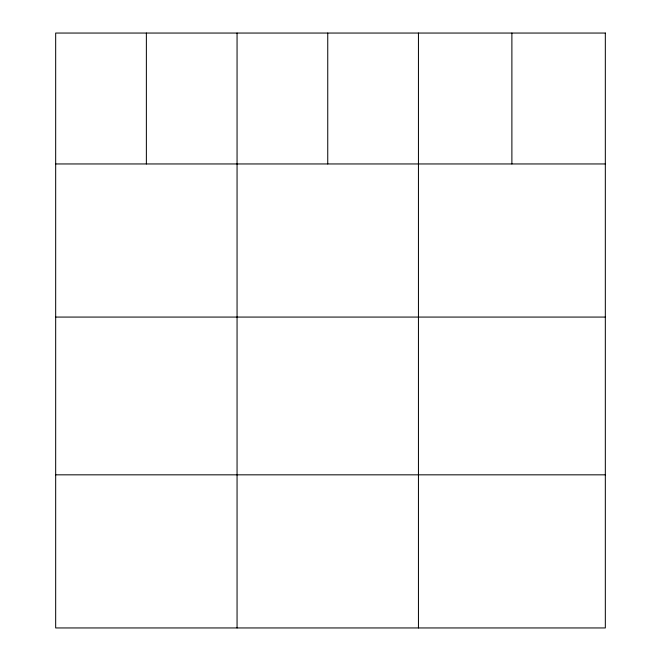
<?xml version="1.0" encoding="UTF-8"?>
<svg xmlns="http://www.w3.org/2000/svg" width="661" height="661" viewBox="0 0 661 661"><rect width="100%" height="100%" fill="white"/><g stroke="black" fill="none" stroke-linecap="round" stroke-linejoin="round"><path stroke-width="0.99" d="M55.673 163.953L605.327 163.953M55.673 317.073L605.327 317.073M55.673 474.829L605.327 474.829M511.887 33.05L511.887 163.953M418.446 33.05L418.446 627.95M327.749 33.05L327.749 163.953M237.059 33.05L237.059 627.95M146.37 33.05L146.37 163.953M605.327 33.05L55.673 33.05L55.673 627.95L605.327 627.95L605.327 33.05"/></g></svg>
